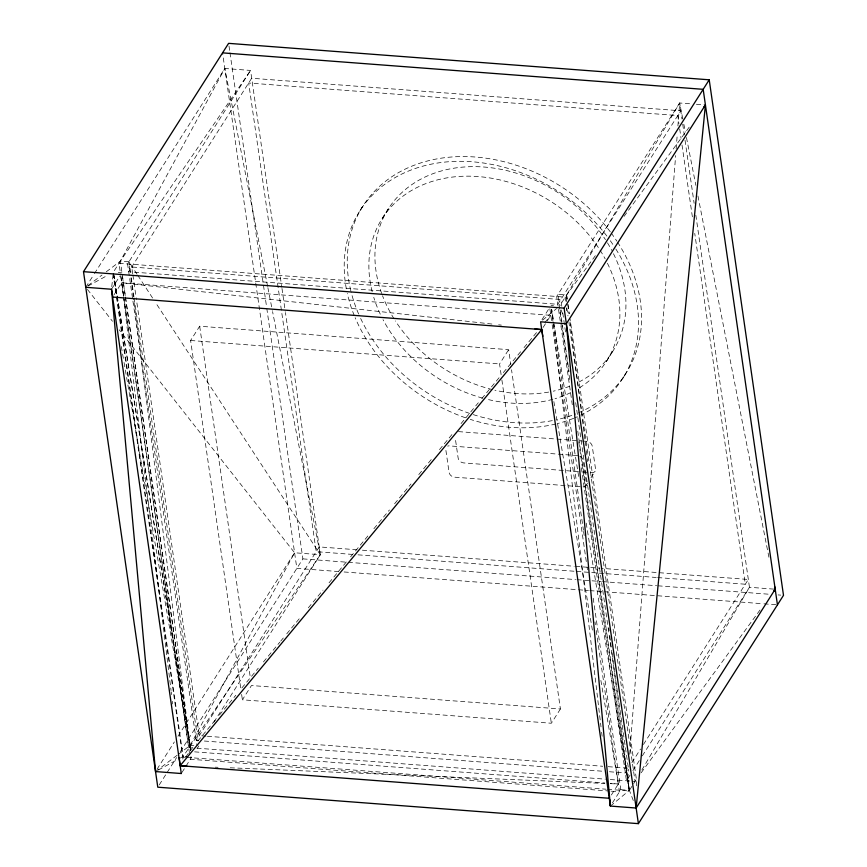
<?xml version="1.0" encoding="UTF-8"?>
<svg xmlns="http://www.w3.org/2000/svg" width="867" height="867" viewBox="0 0 867 867"><rect width="100%" height="100%" fill="white"/><g stroke="black" fill="none" stroke-linecap="round" stroke-linejoin="round"><path stroke-width="0.65" stroke-dasharray="4.33 3.25" d="M566.476 310.689L566.498 308.078M566.563 301.553L566.617 295.018L679.674 102.989L691.259 103.867M636.345 785.827L636.411 779.303L570.096 319.099M627.827 778.653L628.553 769.213M629.691 754.377L675.631 155.583M676.152 148.842L677.29 134.006M677.907 125.921L679.674 102.989L556.69 296.492L560.711 324.388M111.778 286.619L113.046 274.828M182.839 759.102L183.121 756.479L113.718 274.882M641.883 769.994L749.456 587.273L695.843 215.244M85.746 287.291L93.723 274.752M94.438 273.614L224.813 68.482L250.563 70.433L281.786 287.161M111.496 289.242L119.874 276.064M114.021 294.856L121.694 282.783L550.805 315.339L547.315 320.823M240.658 687.737L190.61 340.493L199.681 326.22L508.647 349.661L510.771 364.411M360.033 210.616L363.056 205.858M382.369 218.202L388.416 208.687M156.981 769.289L174.365 741.935M177.995 736.246L294.596 552.767L320.346 554.717L285.449 312.575M159.235 784.917L166.475 773.516M167.201 772.378L176.619 757.563M180.238 751.862L302.897 558.879L266.808 308.479M185.43 757.281L182.742 757.075L320.346 554.717L272.574 311.6M185.744 756.934L194.403 745.197M181.983 772.432L191.705 757.129L189.244 756.945M197.362 748.221L198.814 745.945M213.921 722.178L320.346 554.717L155.529 302.529M560.418 708.968L551.347 723.241L242.392 699.799L251.463 685.526L560.418 708.968L511.541 369.775M501.115 374.663L499.576 363.934L508.647 349.661M541.994 319.609L548.984 308.619M543.132 327.412L546.622 321.917M595.336 255.7L566.617 295.018L559.226 306.658L561.35 321.364M606.391 361.398L612.438 351.894M622.679 378.5L625.703 373.742M586.081 485.487L587.479 483.298M590.969 477.804L595.152 471.225M611.365 794.974L618.334 783.996L600.365 677.398M575.699 402.646L628.38 768.205L625.356 772.963L609.154 771.728M631.859 762.711L640.54 749.055M643.433 744.504L748.329 579.459L601.243 568.308M612.481 802.799L620.815 789.685L592.855 595.705M629.995 775.239L626.473 780.766L580.977 464.983M632.888 770.676L639.499 760.283M642.306 755.872L749.456 587.273L775.206 589.224M607.442 789.295L629.019 790.932L633.04 784.592M633.712 783.53L636.411 779.303L633.95 779.119M624.056 216.371L689.46 126.788M641.19 772.746L760.045 609.978M197.86 741.036L215.981 719.177M219.427 715.015L235.824 695.236M241.871 687.954L258.268 668.175M263.438 661.933L279.835 642.154M280.702 641.114L283.292 637.993M286.739 633.831L300.546 617.174M308.316 607.81L322.99 590.113M329.026 582.83L347.147 560.971M350.604 556.809L368.724 534.95M373.894 528.707L389.435 509.969M394.615 503.727L411.001 483.949M418.772 474.585L431.712 458.968M439.482 449.605L453.289 432.947M461.06 423.584L474.867 406.926M475.723 405.886L478.313 402.765M481.77 398.603L499.891 376.744M503.337 372.582L520.601 351.764M524.047 347.602L537.854 330.945M544.769 322.622L550.805 315.339M542.612 320.14L556.603 308.544M610.401 806.072L629.388 790.336L611.701 650.738M87.914 285.655L101.97 275.045M106.294 271.783L120.34 261.162L250.563 70.433L127.579 263.936L196.993 745.609M177.161 755.244L155.54 771.565L177.367 759.622M178.244 754.431L190.133 745.447L294.596 552.767L119.169 329.763M88.055 286.034L107.584 275.348M178.526 758.993L183.121 756.479L188.02 756.858M215.319 767.176L218.029 767.295M230.199 767.794L604.819 783.432M610.227 783.66L618.334 783.996L610.238 783.378M696.407 104.257L705.413 104.94M567.202 299.039L566.617 295.018L558.034 294.368L559.583 305.076M118.237 272.574L121.911 272.856M551.022 305.401L553.482 305.596M190.61 340.493L499.576 363.934M458.448 431.614L555.682 438.995M557.026 439.092L581.334 440.935M582.689 441.043L586.742 441.346A5.191 4.086 32.4 0 1 592.237 446.137L595.553 469.166A4.454 3.511 32.4 0 1 591.933 472.645L579.774 471.724M577.671 455.619L449.377 445.887A4.454 3.511 32.4 0 0 447.654 446.115M578.43 471.615L463.639 462.913A5.191 4.086 32.4 0 1 458.144 458.123L455.197 437.651M580.164 486.712L454.568 477.175A5.191 4.086 32.4 0 1 449.073 472.396L445.757 449.366A4.454 3.511 32.4 0 1 445.736 448.629M356.998 549.776L319.219 546.904L196.245 740.407L198.944 740.613M362.395 550.187L574.257 566.259M575.601 566.357L599.899 568.199M352.631 554.425L316.195 551.661L248.666 83.004L677.777 115.56L678.926 123.591M358.028 554.837L575.287 571.32M576.631 571.418L656.243 577.465M657.598 577.563L745.306 584.217L694.749 233.396M302.897 558.879L575.601 579.568M576.945 579.665L601.243 581.508M602.598 581.616L656.601 585.713M657.945 585.81L770.004 594.307M778.1 594.925L780.799 595.13M338.704 571.559L296.85 568.384L222.754 54.198M344.101 571.971L588.455 590.514M589.798 590.611L603.302 591.641M604.657 591.738L762.602 603.725M763.957 603.822L776.106 604.743M206.01 736.159L199.269 735.649L136.162 297.793M207.365 736.267L602.738 766.255M608.135 766.666L628.38 768.205M204.341 741.025L603.757 771.316M193.807 745.728L190.133 745.447L113.328 272.205L190.621 750.454L123.613 359.892M191.477 747.766L188.789 747.571L124.209 299.408M196.874 748.178L605.394 779.173M610.281 779.541L635.056 781.416L568.936 322.557M194.62 751.852L604.841 782.966M620.815 789.685L629.388 790.336L634.211 802.972M186.784 757.39L606.098 789.198M610.021 791.083L190.35 759.254L189.981 756.653M611.365 791.192L619.461 791.809L596.149 630.006M491.925 324.052L121.694 282.783L171.059 690.587M498.655 324.8L501.343 325.103M87.426 289.415L112.482 321.267M137.062 274.254L128.923 261.812L120.34 261.162L112.948 272.802L116.232 295.539M137.799 275.392L152.581 298.01M561.057 309.844L563.463 316.162M682.806 118.931L679.674 102.989L681.982 119.05M683.846 124.252L685.418 132.218M686.458 137.528L695.854 185.354M697.946 195.985L768.942 557.34M267.621 286.359L224.813 68.482L120.34 261.162L125.357 295.95M267.881 287.692L272.314 310.278M121.326 346.562L123.385 358.559M553.861 401.562L592.725 632.086M578.657 476.406L551.672 309.411L553.536 322.795M586.211 523.159L629.388 790.336L577.704 430.823M682.73 124.198L684.269 134.905M685.038 140.259L694.131 203.322M679.706 128.945L681.05 138.319M682.015 145.017L692.44 217.324M567.972 304.382L569.316 313.746M565.848 301.152L565.273 297.143L118.996 263.286L120.73 275.327M566.812 307.839L567.972 315.87M561.805 306.235L560.841 299.548L131.73 266.993L132.694 273.69M562.77 312.933L564.699 326.328M564.894 327.661L565.663 333.015M560.19 310.072L569.055 371.607M561.545 322.708L570.02 381.567M578.701 441.769L629.019 790.932M560.906 325.721L572.285 404.726M553.72 324.139L583.415 530.16M583.599 531.493L584.185 535.503M549.862 308.825L551.965 323.369M552.16 324.713L586.309 561.718M587.078 567.072L587.468 569.749M594.99 621.975L595.38 624.652M501.895 380.017L551.347 723.241M281.981 288.473L285.254 311.242M228.996 46.027L229.766 51.381M229.961 52.724L266.624 307.135M199.681 326.22L250.303 677.485M241.622 694.434L242.392 699.799M132.889 275.023L135.978 296.449M130.473 272.52L128.923 261.812L130.288 272.563M131.242 277.873L133.941 296.601M134.136 297.934L197.947 740.743M125.552 297.283L190.133 745.447L133.518 298.085M122.496 276.866L125.195 295.593M125.379 296.937L190.74 750.443M120.925 276.66L124.014 298.064M120.751 276.27L189.786 755.352M116.427 296.882L182.742 757.075M566.617 295.018L567.126 299.05M567.809 304.425L569.001 313.811M570.02 321.885L585.659 445.486M586.352 450.732L587.208 457.44M587.371 458.784L587.707 461.602M608.807 627.914L609.122 630.873M609.826 635.966L610.487 641.623M610.682 642.685L611.506 649.686M130.971 277.939L133.345 296.742M171.222 691.931L171.547 694.608M172.36 701.316L172.685 704.004M551.499 309.432L553.092 322.86M553.254 324.193L601.004 726.882M601.644 732.247L602.121 736.278M613.468 253.717A132.944 104.864 32.4 0 1 576.783 383.095M569.652 386.227A132.944 104.864 32.4 0 1 553.265 391.18M548.692 392.079A132.944 104.864 32.4 0 1 494.894 390.183M492.391 389.586A132.944 104.864 32.4 0 1 395.385 320.92M394.041 318.796A132.944 104.864 32.4 0 1 382.52 295.723M381.686 293.48A132.944 104.864 32.4 0 1 445.324 169.921A132.944 104.864 32.4 0 1 605.459 239.65M607.474 242.847A132.944 104.864 32.4 0 1 611.777 250.422M607.42 263.232A132.944 104.864 32.4 0 1 577.498 388.98M570.735 392.61A132.944 104.864 32.4 0 1 555.032 398.679M552.832 399.308A132.944 104.864 32.4 0 1 486.344 399.102M482.605 398.116A132.944 104.864 32.4 0 1 383.019 319.663M380.277 314.168A132.944 104.864 32.4 0 1 373.764 297.348M372.181 291.68A132.944 104.864 32.4 0 1 444.966 178.223A132.944 104.864 32.4 0 1 599.411 249.165M600.094 250.227A132.944 104.864 32.4 0 1 605.155 258.843M579.806 456.194A5.191 4.086 32.4 0 1 583.166 460.399L586.482 483.439A4.454 3.511 32.4 0 1 583.068 486.929M615.83 248.992A155.865 122.941 32.4 0 1 580.879 415.087M577.346 416.734A155.865 122.941 32.4 0 1 574.94 417.775M573.737 418.273A155.865 122.941 32.4 0 1 557.275 423.627M555.964 423.952A155.865 122.941 32.4 0 1 470.261 419.379M465.427 417.764A155.865 122.941 32.4 0 1 355.145 317.69M354.245 315.501A155.865 122.941 32.4 0 1 347.299 293.447M346.334 288.798A155.865 122.941 32.4 0 1 432.969 163.82A155.865 122.941 32.4 0 1 608.883 238.75M610.335 240.766A155.865 122.941 32.4 0 1 614.508 246.911M617.532 242.153A155.865 122.941 32.4 0 1 574.312 414.48M571.83 415.391A155.865 122.941 32.4 0 1 556.777 419.704M552.312 420.625A155.865 122.941 32.4 0 1 473.284 414.621M469.665 413.429A155.865 122.941 32.4 0 1 359.122 315.111M358.645 314.017A155.865 122.941 32.4 0 1 351.113 292.006M350.842 290.9A155.865 122.941 32.4 0 1 431.43 160.016A155.865 122.941 32.4 0 1 610.411 231.988M611.159 232.995A155.865 122.941 32.4 0 1 616.849 241.124M251.679 78.247L128.706 271.75L557.817 304.295L680.801 110.803L251.679 78.247"/><path stroke-width="1.3" d="M705.413 104.94L566.357 323.749L540.607 321.798L610.401 806.072L636.14 808.033L705.413 104.94L703.82 107.129M83.503 271.664L228.606 43.35L709.217 79.807L783.497 595.336L638.394 823.65L157.783 787.193L83.503 271.664L564.103 308.121L709.217 79.807M636.14 808.033L775.206 589.224L774.675 586.569M773.602 591.413L775.206 589.224M186.925 765.994L180.163 765.713L179.187 757.66M222.559 52.865L703.17 89.323L777.45 604.852M85.746 287.291L111.496 289.242L112.645 295.907M112.623 297.056L541.734 329.601L542.861 336.266M609.273 798.269L180.163 765.713L541.734 329.601L535.004 328.853M564.103 308.121L638.394 823.65M609.599 799.363L610.401 806.072L566.357 323.749M181.279 773.527L155.54 771.565L111.496 289.242L181.279 773.527"/></g></svg>
